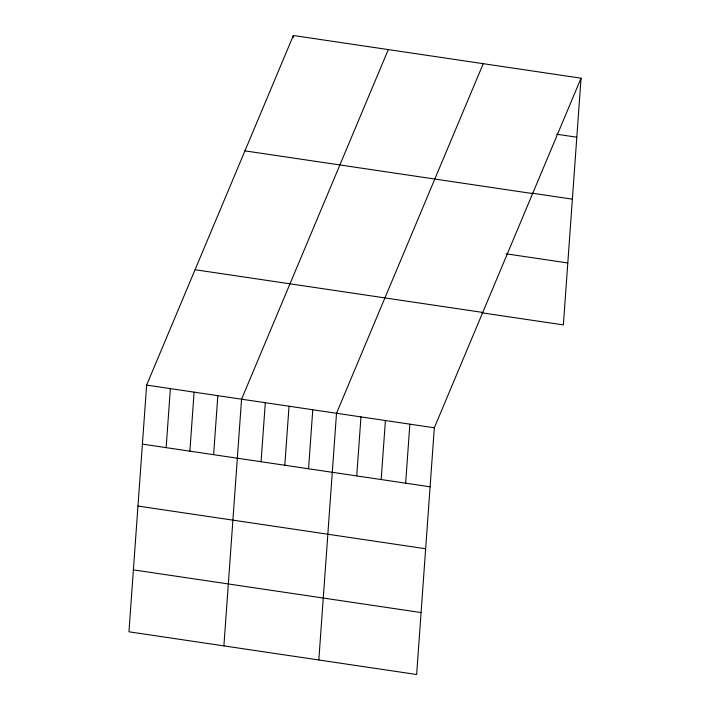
<?xml version="1.0" encoding="UTF-8"?>
<svg xmlns="http://www.w3.org/2000/svg" width="710" height="710" viewBox="0 0 710 710"><rect width="100%" height="100%" fill="white"/><g stroke="black" fill="none" stroke-linecap="round" stroke-linejoin="round"><path stroke-width="1.06" d="M146.633 385.095L128.954 631.802L416.637 674.5L434.325 427.793L581.046 78.198L293.363 35.5L146.633 385.095L434.325 427.793M166.14 447.637L170.373 388.618M189.872 451.161L194.105 392.142M213.612 454.684L217.837 395.665M223.89 645.887L241.569 399.189L388.299 49.593M261.076 461.731L265.309 402.703M293.203 37.683L293.363 35.5M284.808 465.245L289.041 406.226M308.548 468.769L312.773 409.75M318.825 659.981L336.513 413.273L483.235 63.678M356.731 475.922L360.964 416.903M381.181 479.552L385.415 420.533M405.641 483.182L409.865 424.163M581.046 78.198L563.367 324.905L481.495 312.755M556.613 134.217L576.813 137.216M531.976 193.155L572.375 199.155M244.941 150.866L532.624 193.564M506.141 253.816L567.805 262.966M195.055 269.729L482.738 312.427M142.408 444.114L430.091 486.811M137.971 506.053L425.654 548.75M133.391 569.864L421.074 612.561"/></g></svg>
